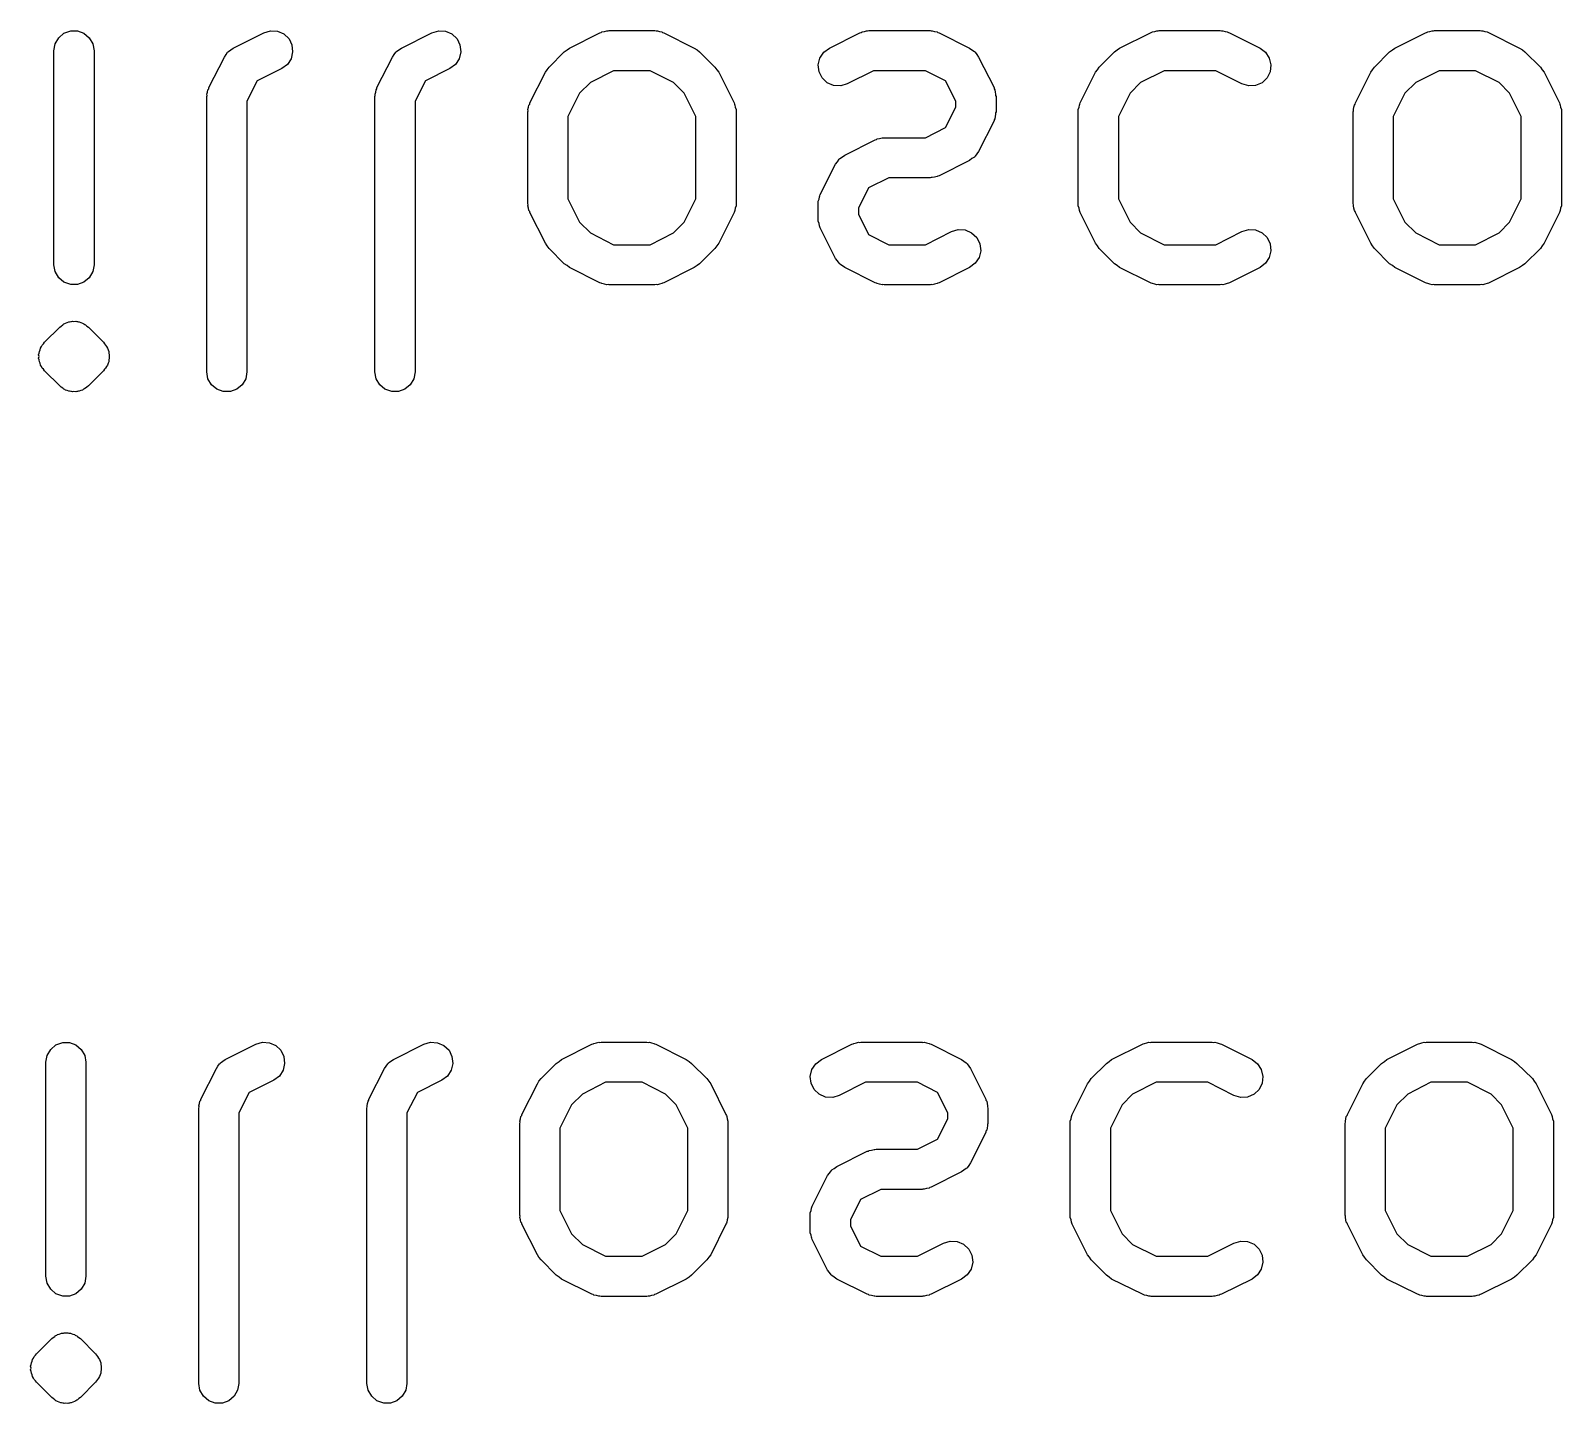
# Model space of a CAD drawing. Extents: x 91.3 to 189.8, y -113.5 to -60.4.
# Drawn here: x 161.028 to 164.843, y -91.168 to -87.748 of the extents above; entities that cross this region are included whole.
import ezdxf

# ---------------------------------------------------------------- set-up
doc = ezdxf.new("R2010")
doc.units = 0
doc.header["$MEASUREMENT"] = 0
doc.layers.add('BLACK', color=7, linetype='CONTINUOUS')

msp = doc.modelspace()

# ---------------------------------------------------------------- linework, layer by layer
at = {"layer": 'Black'}
for p, q in [((161.086, -87.7981), (161.089, -87.781)), ((161.089, -87.781), (161.098, -87.766)), ((161.098, -87.766), (161.111, -87.7548)), ((161.111, -87.7548), (161.128, -87.7489)), ((161.128, -87.7489), (161.145, -87.7489)), ((161.145, -87.7489), (161.161, -87.7548)), ((161.161, -87.7548), (161.174, -87.766)), ((161.174, -87.766), (161.183, -87.781)), ((161.183, -87.781), (161.186, -87.7981)), ((161.533, -87.7915), (161.609, -87.7534)), ((161.609, -87.7534), (161.626, -87.7484)), ((161.626, -87.7484), (161.643, -87.7495)), ((161.643, -87.7495), (161.659, -87.7564)), ((161.659, -87.7564), (161.672, -87.7683)), ((161.672, -87.7683), (161.679, -87.7838)), ((161.952, -87.7915), (162.028, -87.7534)), ((162.028, -87.7534), (162.045, -87.7484)), ((162.045, -87.7484), (162.062, -87.7495)), ((162.062, -87.7495), (162.078, -87.7564)), ((162.078, -87.7564), (162.091, -87.7683)), ((162.091, -87.7683), (162.098, -87.7838)), ((162.371, -87.7915), (162.447, -87.7534)), ((162.447, -87.7534), (162.45, -87.7526)), ((162.45, -87.7526), (162.452, -87.7511)), ((162.452, -87.7511), (162.458, -87.7501)), ((162.458, -87.7501), (162.464, -87.7484)), ((162.464, -87.7484), (162.467, -87.7486)), ((162.467, -87.7486), (162.47, -87.7481)), ((162.47, -87.7481), (162.584, -87.7481)), ((162.584, -87.7481), (162.587, -87.7486)), ((162.587, -87.7486), (162.59, -87.7484)), ((162.59, -87.7484), (162.595, -87.7501)), ((162.595, -87.7501), (162.601, -87.7511)), ((162.601, -87.7511), (162.603, -87.7526)), ((162.603, -87.7526), (162.606, -87.7534)), ((162.606, -87.7534), (162.682, -87.7915)), ((163.019, -87.7915), (163.095, -87.7534)), ((163.095, -87.7534), (163.098, -87.7526)), ((163.098, -87.7526), (163.1, -87.7511)), ((163.1, -87.7511), (163.106, -87.7501)), ((163.106, -87.7501), (163.111, -87.7484)), ((163.111, -87.7484), (163.114, -87.7486)), ((163.114, -87.7486), (163.117, -87.7481)), ((163.117, -87.7481), (163.27, -87.7481)), ((163.27, -87.7481), (163.272, -87.7486)), ((163.272, -87.7486), (163.275, -87.7484)), ((163.275, -87.7484), (163.281, -87.7501)), ((163.281, -87.7501), (163.287, -87.7511)), ((163.287, -87.7511), (163.289, -87.7526)), ((163.289, -87.7526), (163.292, -87.7534)), ((163.292, -87.7534), (163.368, -87.7915)), ((163.742, -87.7915), (163.819, -87.7534)), ((163.819, -87.7534), (163.821, -87.7526)), ((163.821, -87.7526), (163.824, -87.7511)), ((163.824, -87.7511), (163.83, -87.7501)), ((163.83, -87.7501), (163.835, -87.7484)), ((163.835, -87.7484), (163.838, -87.7486)), ((163.838, -87.7486), (163.841, -87.7481)), ((163.841, -87.7481), (163.993, -87.7481)), ((163.993, -87.7481), (163.996, -87.7486)), ((163.996, -87.7486), (163.999, -87.7484)), ((163.999, -87.7484), (164.005, -87.7501)), ((164.005, -87.7501), (164.01, -87.7511)), ((164.01, -87.7511), (164.013, -87.7526)), ((164.013, -87.7526), (164.016, -87.7534)), ((164.016, -87.7534), (164.092, -87.7915)), ((164.428, -87.7915), (164.504, -87.7534)), ((164.504, -87.7534), (164.507, -87.7526)), ((164.507, -87.7526), (164.51, -87.7511)), ((164.51, -87.7511), (164.515, -87.7501)), ((164.515, -87.7501), (164.521, -87.7484)), ((164.521, -87.7484), (164.524, -87.7486)), ((164.524, -87.7486), (164.527, -87.7481)), ((164.527, -87.7481), (164.641, -87.7481)), ((164.641, -87.7481), (164.644, -87.7486)), ((164.644, -87.7486), (164.647, -87.7484)), ((164.647, -87.7484), (164.652, -87.7501)), ((164.652, -87.7501), (164.658, -87.7511)), ((164.658, -87.7511), (164.661, -87.7526)), ((164.661, -87.7526), (164.663, -87.7534)), ((164.663, -87.7534), (164.739, -87.7915)), ((161.086, -88.3314), (161.086, -87.7981)), ((161.186, -87.7981), (161.186, -88.3314)), ((161.472, -87.89), (161.511, -87.8138)), ((161.511, -87.8138), (161.515, -87.8079)), ((161.515, -87.8079), (161.519, -87.8018)), ((161.519, -87.8018), (161.52, -87.801)), ((161.52, -87.801), (161.521, -87.7999)), ((161.521, -87.7999), (161.527, -87.7958)), ((161.527, -87.7958), (161.533, -87.7915)), ((161.677, -87.818), (161.668, -87.8325)), ((161.681, -87.8011), (161.677, -87.818)), ((161.679, -87.7838), (161.681, -87.8011)), ((161.891, -87.89), (161.93, -87.8138)), ((161.93, -87.8138), (161.934, -87.8079)), ((161.934, -87.8079), (161.938, -87.8018)), ((161.938, -87.8018), (161.939, -87.801)), ((161.939, -87.801), (161.94, -87.7999)), ((161.94, -87.7999), (161.946, -87.7958)), ((161.946, -87.7958), (161.952, -87.7915)), ((162.096, -87.818), (162.087, -87.8325)), ((162.1, -87.8011), (162.096, -87.818)), ((162.098, -87.7838), (162.1, -87.8011)), ((162.32, -87.8389), (162.358, -87.8008)), ((162.358, -87.8008), (162.365, -87.7962)), ((162.365, -87.7962), (162.371, -87.7915)), ((162.682, -87.7915), (162.689, -87.7962)), ((162.689, -87.7962), (162.695, -87.8008)), ((162.695, -87.8008), (162.733, -87.8389)), ((162.991, -87.8332), (162.995, -87.8163)), ((162.995, -87.8163), (163.005, -87.8018)), ((163.005, -87.8018), (163.019, -87.7915)), ((163.368, -87.7915), (163.374, -87.7958)), ((163.374, -87.7958), (163.38, -87.7999)), ((163.38, -87.7999), (163.381, -87.801)), ((163.381, -87.801), (163.382, -87.8018)), ((163.382, -87.8018), (163.386, -87.8079)), ((163.386, -87.8079), (163.39, -87.8138)), ((163.39, -87.8138), (163.429, -87.89)), ((163.691, -87.8389), (163.729, -87.8008)), ((163.729, -87.8008), (163.736, -87.7962)), ((163.736, -87.7962), (163.742, -87.7915)), ((164.092, -87.7915), (164.106, -87.8018)), ((164.106, -87.8018), (164.115, -87.8163)), ((164.115, -87.8163), (164.119, -87.8332)), ((164.377, -87.8389), (164.415, -87.8008)), ((164.415, -87.8008), (164.422, -87.7962)), ((164.422, -87.7962), (164.428, -87.7915)), ((164.739, -87.7915), (164.746, -87.7962)), ((164.746, -87.7962), (164.752, -87.8008)), ((164.752, -87.8008), (164.791, -87.8389)), ((161.654, -87.8428), (161.593, -87.8735)), ((161.668, -87.8325), (161.654, -87.8428)), ((162.073, -87.8428), (162.012, -87.8735)), ((162.087, -87.8325), (162.073, -87.8428)), ((162.272, -87.9281), (162.311, -87.8519)), ((162.311, -87.8519), (162.315, -87.8455)), ((162.315, -87.8455), (162.32, -87.8389)), ((162.481, -87.8481), (162.423, -87.8773)), ((162.572, -87.8481), (162.481, -87.8481)), ((162.63, -87.8773), (162.572, -87.8481)), ((162.733, -87.8389), (162.738, -87.8455)), ((162.738, -87.8455), (162.743, -87.8519)), ((162.743, -87.8519), (162.781, -87.9281)), ((162.993, -87.8504), (162.991, -87.8332)), ((163.001, -87.866), (162.993, -87.8504)), ((163.129, -87.8481), (163.063, -87.8809)), ((163.258, -87.8481), (163.129, -87.8481)), ((163.308, -87.8735), (163.258, -87.8481)), ((163.644, -87.9281), (163.682, -87.8519)), ((163.682, -87.8519), (163.687, -87.8455)), ((163.687, -87.8455), (163.691, -87.8389)), ((163.853, -87.8481), (163.794, -87.8773)), ((163.982, -87.8481), (163.853, -87.8481)), ((164.047, -87.8809), (163.982, -87.8481)), ((164.117, -87.8504), (164.11, -87.866)), ((164.119, -87.8332), (164.117, -87.8504)), ((164.33, -87.9281), (164.368, -87.8519)), ((164.368, -87.8519), (164.372, -87.8455)), ((164.372, -87.8455), (164.377, -87.8389)), ((164.538, -87.8481), (164.48, -87.8773)), ((164.629, -87.8481), (164.538, -87.8481)), ((164.688, -87.8773), (164.629, -87.8481)), ((164.791, -87.8389), (164.795, -87.8455)), ((164.795, -87.8455), (164.8, -87.8519)), ((164.8, -87.8519), (164.838, -87.9281)), ((161.469, -87.9011), (161.47, -87.8953)), ((161.47, -87.8953), (161.472, -87.8928)), ((161.472, -87.8928), (161.472, -87.89)), ((161.593, -87.8735), (161.567, -87.9242)), ((161.888, -87.9011), (161.889, -87.8953)), ((161.889, -87.8953), (161.891, -87.8928)), ((161.891, -87.8928), (161.891, -87.89)), ((162.012, -87.8735), (161.986, -87.9242)), ((162.423, -87.8773), (162.396, -87.9039)), ((162.657, -87.9039), (162.63, -87.8773)), ((163.013, -87.8779), (163.001, -87.866)), ((163.029, -87.8848), (163.013, -87.8779)), ((163.047, -87.8859), (163.029, -87.8848)), ((163.063, -87.8809), (163.047, -87.8859)), ((163.334, -87.9242), (163.308, -87.8735)), ((163.429, -87.89), (163.429, -87.8928)), ((163.429, -87.8928), (163.431, -87.8953)), ((163.431, -87.8953), (163.432, -87.901)), ((163.794, -87.8773), (163.768, -87.9039)), ((164.064, -87.8859), (164.047, -87.8809)), ((164.081, -87.8848), (164.064, -87.8859)), ((164.097, -87.8779), (164.081, -87.8848)), ((164.11, -87.866), (164.097, -87.8779)), ((164.48, -87.8773), (164.453, -87.9039)), ((164.714, -87.9039), (164.688, -87.8773)), ((161.467, -87.9067), (161.469, -87.9011)), ((161.468, -87.9095), (161.467, -87.9067)), ((161.467, -87.9124), (161.468, -87.9095)), ((161.467, -88.5981), (161.467, -87.9124)), ((161.567, -87.9242), (161.567, -88.5981)), ((161.886, -87.9124), (161.887, -87.9095)), ((161.886, -88.5981), (161.886, -87.9124)), ((161.887, -87.9067), (161.888, -87.9011)), ((161.887, -87.9095), (161.887, -87.9067)), ((161.986, -87.9242), (161.986, -88.5981)), ((162.269, -87.9391), (162.27, -87.9334)), ((162.27, -87.9334), (162.272, -87.9309)), ((162.272, -87.9309), (162.272, -87.9281)), ((162.396, -87.9039), (162.367, -87.9623)), ((162.686, -87.9623), (162.657, -87.9039)), ((162.781, -87.9281), (162.782, -87.9309)), ((162.782, -87.9309), (162.783, -87.9334)), ((162.783, -87.9334), (162.784, -87.9391)), ((163.334, -87.9387), (163.334, -87.9242)), ((163.432, -87.901), (163.433, -87.9067)), ((163.433, -87.9067), (163.433, -87.9095)), ((163.433, -87.9095), (163.434, -87.9124)), ((163.434, -87.9124), (163.434, -87.9505)), ((163.641, -87.9391), (163.642, -87.9334)), ((163.642, -87.9334), (163.643, -87.9309)), ((163.643, -87.9309), (163.644, -87.9281)), ((163.768, -87.9039), (163.739, -87.9623)), ((164.326, -87.9391), (164.327, -87.9334)), ((164.327, -87.9334), (164.329, -87.9309)), ((164.329, -87.9309), (164.33, -87.9281)), ((164.453, -87.9039), (164.424, -87.9623)), ((164.743, -87.9623), (164.714, -87.9039)), ((164.838, -87.9281), (164.839, -87.9309)), ((164.839, -87.9309), (164.84, -87.9334)), ((164.84, -87.9334), (164.841, -87.9391)), ((162.267, -87.9448), (162.269, -87.9391)), ((162.268, -87.9476), (162.267, -87.9448)), ((162.267, -87.9505), (162.268, -87.9476)), ((162.267, -88.179), (162.267, -87.9505)), ((162.367, -87.9623), (162.367, -88.1672)), ((162.686, -88.1672), (162.686, -87.9623)), ((162.784, -87.9391), (162.786, -87.9448)), ((162.786, -87.9448), (162.786, -87.9476)), ((162.786, -87.9476), (162.786, -87.9505)), ((162.786, -87.9505), (162.786, -88.179)), ((163.308, -87.9894), (163.334, -87.9387)), ((163.429, -87.9728), (163.39, -88.049)), ((163.431, -87.9676), (163.429, -87.9701)), ((163.429, -87.9701), (163.429, -87.9728)), ((163.432, -87.9618), (163.431, -87.9676)), ((163.433, -87.9562), (163.432, -87.9618)), ((163.434, -87.9505), (163.433, -87.9533)), ((163.433, -87.9533), (163.433, -87.9562)), ((163.639, -87.9448), (163.641, -87.9391)), ((163.639, -87.9476), (163.639, -87.9448)), ((163.639, -87.9505), (163.639, -87.9476)), ((163.639, -88.179), (163.639, -87.9505)), ((163.739, -87.9623), (163.739, -88.1672)), ((164.324, -87.9505), (164.325, -87.9476)), ((164.324, -88.179), (164.324, -87.9505)), ((164.325, -87.9448), (164.326, -87.9391)), ((164.325, -87.9476), (164.325, -87.9448)), ((164.424, -87.9623), (164.424, -88.1672)), ((164.743, -88.1672), (164.743, -87.9623)), ((164.841, -87.9391), (164.843, -87.9448)), ((164.843, -87.9448), (164.843, -87.9476)), ((164.843, -87.9476), (164.843, -87.9505)), ((164.843, -87.9505), (164.843, -88.179)), ((163.258, -88.0148), (163.308, -87.9894)), ((163.057, -88.0581), (163.133, -88.02)), ((163.133, -88.02), (163.136, -88.0192)), ((163.136, -88.0192), (163.138, -88.0178)), ((163.138, -88.0178), (163.144, -88.0168)), ((163.144, -88.0168), (163.15, -88.0151)), ((163.15, -88.0151), (163.152, -88.0153)), ((163.152, -88.0153), (163.155, -88.0148)), ((163.155, -88.0148), (163.258, -88.0148)), ((163.39, -88.049), (163.386, -88.0549)), ((162.996, -88.1567), (163.034, -88.0805)), ((163.034, -88.0805), (163.039, -88.0746)), ((163.039, -88.0746), (163.043, -88.0685)), ((163.043, -88.0685), (163.044, -88.0677)), ((163.044, -88.0677), (163.045, -88.0665)), ((163.045, -88.0665), (163.051, -88.0625)), ((163.051, -88.0625), (163.057, -88.0581)), ((163.368, -88.0714), (163.292, -88.1095)), ((163.374, -88.067), (163.368, -88.0714)), ((163.38, -88.063), (163.374, -88.067)), ((163.381, -88.0619), (163.38, -88.063)), ((163.382, -88.061), (163.381, -88.0619)), ((163.386, -88.0549), (163.382, -88.061)), ((163.167, -88.1148), (163.116, -88.1401)), ((163.27, -88.1148), (163.167, -88.1148)), ((163.272, -88.1143), (163.27, -88.1148)), ((163.275, -88.1144), (163.272, -88.1143)), ((163.281, -88.1128), (163.275, -88.1144)), ((163.287, -88.1117), (163.281, -88.1128)), ((163.289, -88.1103), (163.287, -88.1117)), ((163.292, -88.1095), (163.289, -88.1103)), ((162.993, -88.1677), (162.994, -88.1619)), ((162.994, -88.1619), (162.995, -88.1594)), ((162.995, -88.1594), (162.996, -88.1567)), ((163.116, -88.1401), (163.091, -88.1908)), ((162.268, -88.1819), (162.267, -88.179)), ((162.267, -88.1848), (162.268, -88.1819)), ((162.269, -88.1904), (162.267, -88.1848)), ((162.27, -88.1961), (162.269, -88.1904)), ((162.272, -88.1986), (162.27, -88.1961)), ((162.272, -88.2014), (162.272, -88.1986)), ((162.311, -88.2776), (162.272, -88.2014)), ((162.367, -88.1672), (162.396, -88.2256)), ((162.657, -88.2256), (162.686, -88.1672)), ((162.781, -88.2014), (162.743, -88.2776)), ((162.782, -88.1986), (162.781, -88.2014)), ((162.783, -88.1961), (162.782, -88.1986)), ((162.784, -88.1904), (162.783, -88.1961)), ((162.786, -88.1848), (162.784, -88.1904)), ((162.786, -88.179), (162.786, -88.1819)), ((162.786, -88.1819), (162.786, -88.1848)), ((162.991, -88.1733), (162.993, -88.1677)), ((162.991, -88.1762), (162.991, -88.1733)), ((162.991, -88.179), (162.991, -88.1762)), ((162.991, -88.2171), (162.991, -88.179)), ((163.091, -88.1908), (163.091, -88.2053)), ((163.639, -88.1819), (163.639, -88.179)), ((163.639, -88.1848), (163.639, -88.1819)), ((163.641, -88.1904), (163.639, -88.1848)), ((163.642, -88.1961), (163.641, -88.1904)), ((163.643, -88.1986), (163.642, -88.1961)), ((163.644, -88.2014), (163.643, -88.1986)), ((163.682, -88.2776), (163.644, -88.2014)), ((163.739, -88.1672), (163.768, -88.2256)), ((164.325, -88.1819), (164.324, -88.179)), ((164.325, -88.1848), (164.325, -88.1819)), ((164.326, -88.1904), (164.325, -88.1848)), ((164.327, -88.1961), (164.326, -88.1904)), ((164.329, -88.1986), (164.327, -88.1961)), ((164.33, -88.2014), (164.329, -88.1986)), ((164.368, -88.2776), (164.33, -88.2014)), ((164.424, -88.1672), (164.453, -88.2256)), ((164.714, -88.2256), (164.743, -88.1672)), ((164.838, -88.2014), (164.8, -88.2776)), ((164.839, -88.1986), (164.838, -88.2014)), ((164.84, -88.1961), (164.839, -88.1986)), ((164.841, -88.1904), (164.84, -88.1961)), ((164.843, -88.1848), (164.841, -88.1904)), ((164.843, -88.179), (164.843, -88.1819)), ((164.843, -88.1819), (164.843, -88.1848)), ((162.396, -88.2256), (162.423, -88.2522)), ((162.63, -88.2522), (162.657, -88.2256)), ((162.991, -88.22), (162.991, -88.2171)), ((162.991, -88.2229), (162.991, -88.22)), ((162.993, -88.2285), (162.991, -88.2229)), ((162.994, -88.2342), (162.993, -88.2285)), ((162.995, -88.2367), (162.994, -88.2342)), ((162.996, -88.2395), (162.995, -88.2367)), ((163.034, -88.3157), (162.996, -88.2395)), ((163.091, -88.2053), (163.116, -88.2561)), ((163.768, -88.2256), (163.794, -88.2522)), ((164.453, -88.2256), (164.48, -88.2522)), ((164.688, -88.2522), (164.714, -88.2256)), ((162.315, -88.284), (162.311, -88.2776)), ((162.423, -88.2522), (162.481, -88.2814)), ((162.572, -88.2814), (162.63, -88.2522)), ((162.743, -88.2776), (162.738, -88.284)), ((163.116, -88.2561), (163.167, -88.2814)), ((163.258, -88.2814), (163.323, -88.2486)), ((163.323, -88.2486), (163.34, -88.2437)), ((163.34, -88.2437), (163.357, -88.2447)), ((163.357, -88.2447), (163.373, -88.2516)), ((163.373, -88.2516), (163.386, -88.2635)), ((163.386, -88.2635), (163.394, -88.2791)), ((163.687, -88.284), (163.682, -88.2776)), ((163.794, -88.2522), (163.853, -88.2814)), ((163.982, -88.2814), (164.047, -88.2486)), ((164.047, -88.2486), (164.064, -88.2437)), ((164.064, -88.2437), (164.081, -88.2447)), ((164.081, -88.2447), (164.097, -88.2516)), ((164.097, -88.2516), (164.11, -88.2635)), ((164.11, -88.2635), (164.117, -88.2791)), ((164.372, -88.284), (164.368, -88.2776)), ((164.48, -88.2522), (164.538, -88.2814)), ((164.629, -88.2814), (164.688, -88.2522)), ((164.8, -88.2776), (164.795, -88.284)), ((162.32, -88.2906), (162.315, -88.284)), ((162.358, -88.3287), (162.32, -88.2906)), ((162.481, -88.2814), (162.572, -88.2814)), ((162.733, -88.2906), (162.695, -88.3287)), ((162.738, -88.284), (162.733, -88.2906)), ((163.039, -88.3216), (163.034, -88.3157)), ((163.167, -88.2814), (163.258, -88.2814)), ((163.392, -88.3132), (163.382, -88.3277)), ((163.396, -88.2963), (163.392, -88.3132)), ((163.394, -88.2791), (163.396, -88.2963)), ((163.691, -88.2906), (163.687, -88.284)), ((163.729, -88.3287), (163.691, -88.2906)), ((163.853, -88.2814), (163.982, -88.2814)), ((164.115, -88.3132), (164.106, -88.3277)), ((164.119, -88.2963), (164.115, -88.3132)), ((164.117, -88.2791), (164.119, -88.2963)), ((164.377, -88.2906), (164.372, -88.284)), ((164.415, -88.3287), (164.377, -88.2906)), ((164.538, -88.2814), (164.629, -88.2814)), ((164.791, -88.2906), (164.752, -88.3287)), ((164.795, -88.284), (164.791, -88.2906)), ((161.089, -88.3485), (161.086, -88.3314)), ((161.098, -88.3636), (161.089, -88.3485)), ((161.183, -88.3485), (161.174, -88.3636)), ((161.186, -88.3314), (161.183, -88.3485)), ((162.365, -88.3333), (162.358, -88.3287)), ((162.371, -88.3381), (162.365, -88.3333)), ((162.447, -88.3761), (162.371, -88.3381)), ((162.682, -88.3381), (162.606, -88.3761)), ((162.689, -88.3333), (162.682, -88.3381)), ((162.695, -88.3287), (162.689, -88.3333)), ((163.043, -88.3277), (163.039, -88.3216)), ((163.044, -88.3285), (163.043, -88.3277)), ((163.045, -88.3296), (163.044, -88.3285)), ((163.051, -88.3337), (163.045, -88.3296)), ((163.057, -88.3381), (163.051, -88.3337)), ((163.133, -88.3761), (163.057, -88.3381)), ((163.368, -88.3381), (163.292, -88.3761)), ((163.382, -88.3277), (163.368, -88.3381)), ((163.736, -88.3333), (163.729, -88.3287)), ((163.742, -88.3381), (163.736, -88.3333)), ((163.819, -88.3761), (163.742, -88.3381)), ((164.092, -88.3381), (164.016, -88.3761)), ((164.106, -88.3277), (164.092, -88.3381)), ((164.422, -88.3333), (164.415, -88.3287)), ((164.428, -88.3381), (164.422, -88.3333)), ((164.504, -88.3761), (164.428, -88.3381)), ((164.739, -88.3381), (164.663, -88.3761)), ((164.746, -88.3333), (164.739, -88.3381)), ((164.752, -88.3287), (164.746, -88.3333)), ((161.111, -88.3747), (161.098, -88.3636)), ((161.128, -88.3807), (161.111, -88.3747)), ((161.145, -88.3807), (161.128, -88.3807)), ((161.161, -88.3747), (161.145, -88.3807)), ((161.174, -88.3636), (161.161, -88.3747)), ((162.45, -88.377), (162.447, -88.3761)), ((162.452, -88.3784), (162.45, -88.377)), ((162.458, -88.3794), (162.452, -88.3784)), ((162.464, -88.3811), (162.458, -88.3794)), ((162.467, -88.3809), (162.464, -88.3811)), ((162.47, -88.3814), (162.467, -88.3809)), ((162.584, -88.3814), (162.47, -88.3814)), ((162.587, -88.3809), (162.584, -88.3814)), ((162.59, -88.3811), (162.587, -88.3809)), ((162.595, -88.3794), (162.59, -88.3811)), ((162.601, -88.3784), (162.595, -88.3794)), ((162.603, -88.377), (162.601, -88.3784)), ((162.606, -88.3761), (162.603, -88.377)), ((163.136, -88.377), (163.133, -88.3761)), ((163.138, -88.3784), (163.136, -88.377)), ((163.144, -88.3794), (163.138, -88.3784)), ((163.15, -88.3811), (163.144, -88.3794)), ((163.152, -88.3809), (163.15, -88.3811)), ((163.155, -88.3814), (163.152, -88.3809)), ((163.27, -88.3814), (163.155, -88.3814)), ((163.272, -88.3809), (163.27, -88.3814)), ((163.275, -88.3811), (163.272, -88.3809)), ((163.281, -88.3794), (163.275, -88.3811)), ((163.287, -88.3784), (163.281, -88.3794)), ((163.289, -88.377), (163.287, -88.3784)), ((163.292, -88.3761), (163.289, -88.377)), ((163.821, -88.377), (163.819, -88.3761)), ((163.824, -88.3784), (163.821, -88.377)), ((163.83, -88.3794), (163.824, -88.3784)), ((163.835, -88.3811), (163.83, -88.3794)), ((163.838, -88.3809), (163.835, -88.3811)), ((163.841, -88.3814), (163.838, -88.3809)), ((163.993, -88.3814), (163.841, -88.3814)), ((163.996, -88.3809), (163.993, -88.3814)), ((163.999, -88.3811), (163.996, -88.3809)), ((164.005, -88.3794), (163.999, -88.3811)), ((164.01, -88.3784), (164.005, -88.3794)), ((164.013, -88.377), (164.01, -88.3784)), ((164.016, -88.3761), (164.013, -88.377)), ((164.507, -88.377), (164.504, -88.3761)), ((164.51, -88.3784), (164.507, -88.377)), ((164.515, -88.3794), (164.51, -88.3784)), ((164.521, -88.3811), (164.515, -88.3794)), ((164.524, -88.3809), (164.521, -88.3811)), ((164.527, -88.3814), (164.524, -88.3809)), ((164.641, -88.3814), (164.527, -88.3814)), ((164.644, -88.3809), (164.641, -88.3814)), ((164.647, -88.3811), (164.644, -88.3809)), ((164.652, -88.3794), (164.647, -88.3811)), ((164.658, -88.3784), (164.652, -88.3794)), ((164.661, -88.377), (164.658, -88.3784)), ((164.663, -88.3761), (164.661, -88.377)), ((161.063, -88.5246), (161.101, -88.4865)), ((161.101, -88.4865), (161.104, -88.484)), ((161.104, -88.484), (161.108, -88.4809)), ((161.108, -88.4809), (161.109, -88.48)), ((161.109, -88.48), (161.111, -88.4786)), ((161.111, -88.4786), (161.113, -88.4779)), ((161.113, -88.4779), (161.115, -88.4766)), ((161.115, -88.4766), (161.119, -88.4755)), ((161.119, -88.4755), (161.123, -88.4736)), ((161.123, -88.4736), (161.125, -88.4734)), ((161.125, -88.4734), (161.128, -88.4727)), ((161.128, -88.4727), (161.13, -88.4727)), ((161.13, -88.4727), (161.132, -88.4721)), ((161.132, -88.4721), (161.136, -88.4725)), ((161.136, -88.4725), (161.141, -88.4721)), ((161.141, -88.4721), (161.143, -88.4727)), ((161.143, -88.4727), (161.145, -88.4727)), ((161.145, -88.4727), (161.147, -88.4734)), ((161.147, -88.4734), (161.149, -88.4736)), ((161.149, -88.4736), (161.153, -88.4755)), ((161.153, -88.4755), (161.157, -88.4766)), ((161.157, -88.4766), (161.159, -88.4779)), ((161.159, -88.4779), (161.161, -88.4786)), ((161.161, -88.4786), (161.163, -88.48)), ((161.163, -88.48), (161.165, -88.4809)), ((161.165, -88.4809), (161.168, -88.484)), ((161.168, -88.484), (161.172, -88.4865)), ((161.172, -88.4865), (161.21, -88.5246)), ((161.05, -88.5471), (161.052, -88.5431)), ((161.052, -88.5431), (161.053, -88.5389)), ((161.053, -88.5389), (161.055, -88.5353)), ((161.055, -88.5353), (161.057, -88.5313)), ((161.057, -88.5313), (161.06, -88.5282)), ((161.06, -88.5282), (161.063, -88.5246)), ((161.21, -88.5246), (161.212, -88.5282)), ((161.212, -88.5282), (161.215, -88.5313)), ((161.215, -88.5313), (161.217, -88.5353)), ((161.217, -88.5353), (161.22, -88.5389)), ((161.22, -88.5389), (161.221, -88.5431)), ((161.221, -88.5431), (161.223, -88.5471)), ((161.048, -88.5556), (161.049, -88.5514)), ((161.049, -88.56), (161.048, -88.5556)), ((161.048, -88.5644), (161.049, -88.56)), ((161.049, -88.5686), (161.048, -88.5644)), ((161.049, -88.5514), (161.05, -88.5471)), ((161.05, -88.5729), (161.049, -88.5686)), ((161.052, -88.5769), (161.05, -88.5729)), ((161.053, -88.5811), (161.052, -88.5769)), ((161.055, -88.5847), (161.053, -88.5811)), ((161.22, -88.5811), (161.217, -88.5847)), ((161.221, -88.5769), (161.22, -88.5811)), ((161.223, -88.5729), (161.221, -88.5769)), ((161.223, -88.5471), (161.223, -88.5514)), ((161.223, -88.5514), (161.224, -88.5556)), ((161.224, -88.5644), (161.223, -88.5686)), ((161.223, -88.5686), (161.223, -88.5729)), ((161.224, -88.5556), (161.224, -88.56)), ((161.224, -88.56), (161.224, -88.5644)), ((161.057, -88.5887), (161.055, -88.5847)), ((161.06, -88.5918), (161.057, -88.5887)), ((161.063, -88.5954), (161.06, -88.5918)), ((161.101, -88.6334), (161.063, -88.5954)), ((161.21, -88.5954), (161.172, -88.6334)), ((161.212, -88.5918), (161.21, -88.5954)), ((161.215, -88.5887), (161.212, -88.5918)), ((161.217, -88.5847), (161.215, -88.5887)), ((161.47, -88.6152), (161.467, -88.5981)), ((161.479, -88.6302), (161.47, -88.6152)), ((161.564, -88.6152), (161.555, -88.6302)), ((161.567, -88.5981), (161.564, -88.6152)), ((161.889, -88.6152), (161.886, -88.5981)), ((161.898, -88.6302), (161.889, -88.6152)), ((161.983, -88.6152), (161.974, -88.6302)), ((161.986, -88.5981), (161.983, -88.6152)), ((161.104, -88.636), (161.101, -88.6334)), ((161.108, -88.6391), (161.104, -88.636)), ((161.109, -88.64), (161.108, -88.6391)), ((161.111, -88.6414), (161.109, -88.64)), ((161.113, -88.6421), (161.111, -88.6414)), ((161.115, -88.6434), (161.113, -88.6421)), ((161.119, -88.6445), (161.115, -88.6434)), ((161.123, -88.6464), (161.119, -88.6445)), ((161.125, -88.6466), (161.123, -88.6464)), ((161.128, -88.6473), (161.125, -88.6466)), ((161.13, -88.6473), (161.128, -88.6473)), ((161.132, -88.6479), (161.13, -88.6473)), ((161.136, -88.6475), (161.132, -88.6479)), ((161.141, -88.6479), (161.136, -88.6475)), ((161.143, -88.6473), (161.141, -88.6479)), ((161.145, -88.6473), (161.143, -88.6473)), ((161.147, -88.6466), (161.145, -88.6473)), ((161.149, -88.6464), (161.147, -88.6466)), ((161.153, -88.6445), (161.149, -88.6464)), ((161.157, -88.6434), (161.153, -88.6445)), ((161.159, -88.6421), (161.157, -88.6434)), ((161.161, -88.6414), (161.159, -88.6421)), ((161.163, -88.64), (161.161, -88.6414)), ((161.165, -88.6391), (161.163, -88.64)), ((161.168, -88.636), (161.165, -88.6391)), ((161.172, -88.6334), (161.168, -88.636)), ((161.492, -88.6414), (161.479, -88.6302)), ((161.508, -88.6473), (161.492, -88.6414)), ((161.526, -88.6473), (161.508, -88.6473)), ((161.542, -88.6414), (161.526, -88.6473)), ((161.555, -88.6302), (161.542, -88.6414)), ((161.911, -88.6414), (161.898, -88.6302)), ((161.928, -88.6473), (161.911, -88.6414)), ((161.945, -88.6473), (161.928, -88.6473)), ((161.961, -88.6414), (161.945, -88.6473)), ((161.974, -88.6302), (161.961, -88.6414)), ((161.066, -90.3181), (161.069, -90.301)), ((161.069, -90.301), (161.078, -90.286)), ((161.078, -90.286), (161.091, -90.2748)), ((161.091, -90.2748), (161.108, -90.2689)), ((161.108, -90.2689), (161.125, -90.2689)), ((161.125, -90.2689), (161.141, -90.2748)), ((161.141, -90.2748), (161.154, -90.286)), ((161.154, -90.286), (161.163, -90.301)), ((161.163, -90.301), (161.166, -90.3181)), ((161.513, -90.3115), (161.589, -90.2734)), ((161.589, -90.2734), (161.606, -90.2684)), ((161.606, -90.2684), (161.623, -90.2695)), ((161.623, -90.2695), (161.639, -90.2764)), ((161.639, -90.2764), (161.652, -90.2883)), ((161.652, -90.2883), (161.659, -90.3038)), ((161.932, -90.3115), (162.008, -90.2734)), ((162.008, -90.2734), (162.025, -90.2684)), ((162.025, -90.2684), (162.042, -90.2695)), ((162.042, -90.2695), (162.058, -90.2764)), ((162.058, -90.2764), (162.071, -90.2883)), ((162.071, -90.2883), (162.078, -90.3038)), ((162.351, -90.3115), (162.427, -90.2734)), ((162.427, -90.2734), (162.43, -90.2726)), ((162.43, -90.2726), (162.432, -90.2711)), ((162.432, -90.2711), (162.438, -90.2701)), ((162.438, -90.2701), (162.444, -90.2684)), ((162.444, -90.2684), (162.447, -90.2686)), ((162.447, -90.2686), (162.45, -90.2681)), ((162.45, -90.2681), (162.564, -90.2681)), ((162.564, -90.2681), (162.567, -90.2686)), ((162.567, -90.2686), (162.57, -90.2684)), ((162.57, -90.2684), (162.575, -90.2701)), ((162.575, -90.2701), (162.581, -90.2711)), ((162.581, -90.2711), (162.583, -90.2726)), ((162.583, -90.2726), (162.586, -90.2734)), ((162.586, -90.2734), (162.662, -90.3115)), ((162.999, -90.3115), (163.075, -90.2734)), ((163.075, -90.2734), (163.078, -90.2726)), ((163.078, -90.2726), (163.08, -90.2711)), ((163.08, -90.2711), (163.086, -90.2701)), ((163.086, -90.2701), (163.091, -90.2684)), ((163.091, -90.2684), (163.094, -90.2686)), ((163.094, -90.2686), (163.097, -90.2681)), ((163.097, -90.2681), (163.25, -90.2681)), ((163.25, -90.2681), (163.252, -90.2686)), ((163.252, -90.2686), (163.255, -90.2684)), ((163.255, -90.2684), (163.261, -90.2701)), ((163.261, -90.2701), (163.267, -90.2711)), ((163.267, -90.2711), (163.269, -90.2726)), ((163.269, -90.2726), (163.272, -90.2734)), ((163.272, -90.2734), (163.348, -90.3115)), ((163.722, -90.3115), (163.799, -90.2734)), ((163.799, -90.2734), (163.801, -90.2726)), ((163.801, -90.2726), (163.804, -90.2711)), ((163.804, -90.2711), (163.81, -90.2701)), ((163.81, -90.2701), (163.815, -90.2684)), ((163.815, -90.2684), (163.818, -90.2686)), ((163.818, -90.2686), (163.821, -90.2681)), ((163.821, -90.2681), (163.973, -90.2681)), ((163.973, -90.2681), (163.976, -90.2686)), ((163.976, -90.2686), (163.979, -90.2684)), ((163.979, -90.2684), (163.985, -90.2701)), ((163.985, -90.2701), (163.99, -90.2711)), ((163.99, -90.2711), (163.993, -90.2726)), ((163.993, -90.2726), (163.996, -90.2734)), ((163.996, -90.2734), (164.072, -90.3115)), ((164.408, -90.3115), (164.484, -90.2734)), ((164.484, -90.2734), (164.487, -90.2726)), ((164.487, -90.2726), (164.49, -90.2711)), ((164.49, -90.2711), (164.495, -90.2701)), ((164.495, -90.2701), (164.501, -90.2684)), ((164.501, -90.2684), (164.504, -90.2686)), ((164.504, -90.2686), (164.507, -90.2681)), ((164.507, -90.2681), (164.621, -90.2681)), ((164.621, -90.2681), (164.624, -90.2686)), ((164.624, -90.2686), (164.627, -90.2684)), ((164.627, -90.2684), (164.632, -90.2701)), ((164.632, -90.2701), (164.638, -90.2711)), ((164.638, -90.2711), (164.641, -90.2726)), ((164.641, -90.2726), (164.643, -90.2734)), ((164.643, -90.2734), (164.719, -90.3115)), ((161.066, -90.8514), (161.066, -90.3181)), ((161.166, -90.3181), (161.166, -90.8514)), ((161.452, -90.41), (161.491, -90.3338)), ((161.491, -90.3338), (161.495, -90.3279)), ((161.495, -90.3279), (161.499, -90.3218)), ((161.499, -90.3218), (161.5, -90.321)), ((161.5, -90.321), (161.501, -90.3199)), ((161.501, -90.3199), (161.507, -90.3158)), ((161.507, -90.3158), (161.513, -90.3115)), ((161.657, -90.338), (161.648, -90.3525)), ((161.661, -90.3211), (161.657, -90.338)), ((161.659, -90.3038), (161.661, -90.3211)), ((161.871, -90.41), (161.91, -90.3338)), ((161.91, -90.3338), (161.914, -90.3279)), ((161.914, -90.3279), (161.918, -90.3218)), ((161.918, -90.3218), (161.919, -90.321)), ((161.919, -90.321), (161.92, -90.3199)), ((161.92, -90.3199), (161.926, -90.3158)), ((161.926, -90.3158), (161.932, -90.3115)), ((162.076, -90.338), (162.067, -90.3525)), ((162.08, -90.3211), (162.076, -90.338)), ((162.078, -90.3038), (162.08, -90.3211)), ((162.3, -90.3589), (162.338, -90.3208)), ((162.338, -90.3208), (162.345, -90.3162)), ((162.345, -90.3162), (162.351, -90.3115)), ((162.662, -90.3115), (162.669, -90.3162)), ((162.669, -90.3162), (162.675, -90.3208)), ((162.675, -90.3208), (162.713, -90.3589)), ((162.971, -90.3532), (162.975, -90.3363)), ((162.975, -90.3363), (162.985, -90.3218)), ((162.985, -90.3218), (162.999, -90.3115)), ((163.348, -90.3115), (163.354, -90.3158)), ((163.354, -90.3158), (163.36, -90.3199)), ((163.36, -90.3199), (163.361, -90.321)), ((163.361, -90.321), (163.362, -90.3218)), ((163.362, -90.3218), (163.366, -90.3279)), ((163.366, -90.3279), (163.37, -90.3338)), ((163.37, -90.3338), (163.409, -90.41)), ((163.671, -90.3589), (163.709, -90.3208)), ((163.709, -90.3208), (163.716, -90.3162)), ((163.716, -90.3162), (163.722, -90.3115)), ((164.072, -90.3115), (164.086, -90.3218)), ((164.086, -90.3218), (164.095, -90.3363)), ((164.095, -90.3363), (164.099, -90.3532)), ((164.357, -90.3589), (164.395, -90.3208)), ((164.395, -90.3208), (164.402, -90.3162)), ((164.402, -90.3162), (164.408, -90.3115)), ((164.719, -90.3115), (164.726, -90.3162)), ((164.726, -90.3162), (164.732, -90.3208)), ((164.732, -90.3208), (164.771, -90.3589)), ((161.634, -90.3628), (161.573, -90.3935)), ((161.648, -90.3525), (161.634, -90.3628)), ((162.053, -90.3628), (161.992, -90.3935)), ((162.067, -90.3525), (162.053, -90.3628)), ((162.252, -90.4481), (162.291, -90.3719)), ((162.291, -90.3719), (162.295, -90.3655)), ((162.295, -90.3655), (162.3, -90.3589)), ((162.461, -90.3681), (162.403, -90.3973)), ((162.552, -90.3681), (162.461, -90.3681)), ((162.61, -90.3973), (162.552, -90.3681)), ((162.713, -90.3589), (162.718, -90.3655)), ((162.718, -90.3655), (162.723, -90.3719)), ((162.723, -90.3719), (162.761, -90.4481)), ((162.973, -90.3704), (162.971, -90.3532)), ((162.981, -90.386), (162.973, -90.3704)), ((163.109, -90.3681), (163.043, -90.4009)), ((163.238, -90.3681), (163.109, -90.3681)), ((163.288, -90.3935), (163.238, -90.3681)), ((163.624, -90.4481), (163.662, -90.3719)), ((163.662, -90.3719), (163.667, -90.3655)), ((163.667, -90.3655), (163.671, -90.3589)), ((163.833, -90.3681), (163.774, -90.3973)), ((163.962, -90.3681), (163.833, -90.3681)), ((164.027, -90.4009), (163.962, -90.3681)), ((164.097, -90.3704), (164.09, -90.386)), ((164.099, -90.3532), (164.097, -90.3704)), ((164.31, -90.4481), (164.348, -90.3719)), ((164.348, -90.3719), (164.352, -90.3655)), ((164.352, -90.3655), (164.357, -90.3589)), ((164.518, -90.3681), (164.46, -90.3973)), ((164.609, -90.3681), (164.518, -90.3681)), ((164.668, -90.3973), (164.609, -90.3681)), ((164.771, -90.3589), (164.775, -90.3655)), ((164.775, -90.3655), (164.78, -90.3719)), ((164.78, -90.3719), (164.818, -90.4481)), ((161.449, -90.4211), (161.45, -90.4153)), ((161.45, -90.4153), (161.452, -90.4128)), ((161.452, -90.4128), (161.452, -90.41)), ((161.573, -90.3935), (161.547, -90.4442)), ((161.868, -90.4211), (161.869, -90.4153)), ((161.869, -90.4153), (161.871, -90.4128)), ((161.871, -90.4128), (161.871, -90.41)), ((161.992, -90.3935), (161.966, -90.4442)), ((162.403, -90.3973), (162.376, -90.4239)), ((162.637, -90.4239), (162.61, -90.3973)), ((162.993, -90.3979), (162.981, -90.386)), ((163.009, -90.4048), (162.993, -90.3979)), ((163.027, -90.4059), (163.009, -90.4048)), ((163.043, -90.4009), (163.027, -90.4059)), ((163.314, -90.4442), (163.288, -90.3935)), ((163.409, -90.41), (163.409, -90.4128)), ((163.409, -90.4128), (163.411, -90.4153)), ((163.411, -90.4153), (163.412, -90.421)), ((163.774, -90.3973), (163.748, -90.4239)), ((164.044, -90.4059), (164.027, -90.4009)), ((164.061, -90.4048), (164.044, -90.4059)), ((164.077, -90.3979), (164.061, -90.4048)), ((164.09, -90.386), (164.077, -90.3979)), ((164.46, -90.3973), (164.433, -90.4239)), ((164.694, -90.4239), (164.668, -90.3973)), ((161.447, -90.4267), (161.449, -90.4211)), ((161.448, -90.4295), (161.447, -90.4267)), ((161.447, -90.4324), (161.448, -90.4295)), ((161.447, -91.1181), (161.447, -90.4324)), ((161.547, -90.4442), (161.547, -91.1181)), ((161.866, -90.4324), (161.867, -90.4295)), ((161.866, -91.1181), (161.866, -90.4324)), ((161.867, -90.4267), (161.868, -90.4211)), ((161.867, -90.4295), (161.867, -90.4267)), ((161.966, -90.4442), (161.966, -91.1181)), ((162.249, -90.4591), (162.25, -90.4534)), ((162.25, -90.4534), (162.252, -90.4509)), ((162.252, -90.4509), (162.252, -90.4481)), ((162.376, -90.4239), (162.347, -90.4823)), ((162.666, -90.4823), (162.637, -90.4239)), ((162.761, -90.4481), (162.762, -90.4509)), ((162.762, -90.4509), (162.763, -90.4534)), ((162.763, -90.4534), (162.764, -90.4591)), ((163.314, -90.4587), (163.314, -90.4442)), ((163.412, -90.421), (163.413, -90.4267)), ((163.413, -90.4267), (163.413, -90.4295)), ((163.413, -90.4295), (163.414, -90.4324)), ((163.414, -90.4324), (163.414, -90.4705)), ((163.621, -90.4591), (163.622, -90.4534)), ((163.622, -90.4534), (163.623, -90.4509)), ((163.623, -90.4509), (163.624, -90.4481)), ((163.748, -90.4239), (163.719, -90.4823)), ((164.306, -90.4591), (164.307, -90.4534)), ((164.307, -90.4534), (164.309, -90.4509)), ((164.309, -90.4509), (164.31, -90.4481)), ((164.433, -90.4239), (164.404, -90.4823)), ((164.723, -90.4823), (164.694, -90.4239)), ((164.818, -90.4481), (164.819, -90.4509)), ((164.819, -90.4509), (164.82, -90.4534)), ((164.82, -90.4534), (164.821, -90.4591)), ((162.247, -90.4648), (162.249, -90.4591)), ((162.248, -90.4676), (162.247, -90.4648)), ((162.247, -90.4705), (162.248, -90.4676)), ((162.247, -90.699), (162.247, -90.4705)), ((162.347, -90.4823), (162.347, -90.6872)), ((162.666, -90.6872), (162.666, -90.4823)), ((162.764, -90.4591), (162.766, -90.4648)), ((162.766, -90.4648), (162.766, -90.4676)), ((162.766, -90.4676), (162.766, -90.4705)), ((162.766, -90.4705), (162.766, -90.699)), ((163.288, -90.5094), (163.314, -90.4587)), ((163.411, -90.4876), (163.409, -90.4901)), ((163.409, -90.4901), (163.409, -90.4928)), ((163.412, -90.4818), (163.411, -90.4876)), ((163.413, -90.4762), (163.412, -90.4818)), ((163.414, -90.4705), (163.413, -90.4733)), ((163.413, -90.4733), (163.413, -90.4762)), ((163.619, -90.4648), (163.621, -90.4591)), ((163.619, -90.4676), (163.619, -90.4648)), ((163.619, -90.4705), (163.619, -90.4676)), ((163.619, -90.699), (163.619, -90.4705)), ((163.719, -90.4823), (163.719, -90.6872)), ((164.304, -90.4705), (164.305, -90.4676)), ((164.304, -90.699), (164.304, -90.4705)), ((164.305, -90.4648), (164.306, -90.4591)), ((164.305, -90.4676), (164.305, -90.4648)), ((164.404, -90.4823), (164.404, -90.6872)), ((164.723, -90.6872), (164.723, -90.4823)), ((164.821, -90.4591), (164.823, -90.4648)), ((164.823, -90.4648), (164.823, -90.4676)), ((164.823, -90.4676), (164.823, -90.4705)), ((164.823, -90.4705), (164.823, -90.699)), ((163.238, -90.5348), (163.288, -90.5094)), ((163.409, -90.4928), (163.37, -90.569)), ((163.037, -90.5781), (163.113, -90.54)), ((163.113, -90.54), (163.116, -90.5392)), ((163.116, -90.5392), (163.118, -90.5378)), ((163.118, -90.5378), (163.124, -90.5368)), ((163.124, -90.5368), (163.13, -90.5351)), ((163.13, -90.5351), (163.132, -90.5353)), ((163.132, -90.5353), (163.135, -90.5348)), ((163.135, -90.5348), (163.238, -90.5348)), ((162.976, -90.6767), (163.014, -90.6005)), ((163.014, -90.6005), (163.019, -90.5946)), ((163.019, -90.5946), (163.023, -90.5885)), ((163.023, -90.5885), (163.024, -90.5877)), ((163.024, -90.5877), (163.025, -90.5865)), ((163.025, -90.5865), (163.031, -90.5825)), ((163.031, -90.5825), (163.037, -90.5781)), ((163.348, -90.5914), (163.272, -90.6295)), ((163.354, -90.587), (163.348, -90.5914)), ((163.36, -90.583), (163.354, -90.587)), ((163.361, -90.5819), (163.36, -90.583)), ((163.362, -90.581), (163.361, -90.5819)), ((163.366, -90.5749), (163.362, -90.581)), ((163.37, -90.569), (163.366, -90.5749)), ((163.147, -90.6348), (163.096, -90.6601)), ((163.25, -90.6348), (163.147, -90.6348)), ((163.252, -90.6343), (163.25, -90.6348)), ((163.255, -90.6344), (163.252, -90.6343)), ((163.261, -90.6328), (163.255, -90.6344)), ((163.267, -90.6317), (163.261, -90.6328)), ((163.269, -90.6303), (163.267, -90.6317)), ((163.272, -90.6295), (163.269, -90.6303)), ((162.973, -90.6877), (162.974, -90.6819)), ((162.974, -90.6819), (162.975, -90.6794)), ((162.975, -90.6794), (162.976, -90.6767)), ((163.096, -90.6601), (163.071, -90.7108)), ((162.248, -90.7019), (162.247, -90.699)), ((162.247, -90.7048), (162.248, -90.7019)), ((162.249, -90.7104), (162.247, -90.7048)), ((162.25, -90.7161), (162.249, -90.7104)), ((162.252, -90.7186), (162.25, -90.7161)), ((162.252, -90.7214), (162.252, -90.7186)), ((162.347, -90.6872), (162.376, -90.7456)), ((162.637, -90.7456), (162.666, -90.6872)), ((162.762, -90.7186), (162.761, -90.7214)), ((162.763, -90.7161), (162.762, -90.7186)), ((162.764, -90.7104), (162.763, -90.7161)), ((162.766, -90.7048), (162.764, -90.7104)), ((162.766, -90.699), (162.766, -90.7019)), ((162.766, -90.7019), (162.766, -90.7048)), ((162.971, -90.6933), (162.973, -90.6877)), ((162.971, -90.6962), (162.971, -90.6933)), ((162.971, -90.699), (162.971, -90.6962)), ((162.971, -90.7371), (162.971, -90.699)), ((163.071, -90.7108), (163.071, -90.7253)), ((163.619, -90.7019), (163.619, -90.699)), ((163.619, -90.7048), (163.619, -90.7019)), ((163.621, -90.7104), (163.619, -90.7048)), ((163.622, -90.7161), (163.621, -90.7104)), ((163.623, -90.7186), (163.622, -90.7161)), ((163.624, -90.7214), (163.623, -90.7186)), ((163.719, -90.6872), (163.748, -90.7456)), ((164.305, -90.7019), (164.304, -90.699)), ((164.305, -90.7048), (164.305, -90.7019)), ((164.306, -90.7104), (164.305, -90.7048)), ((164.307, -90.7161), (164.306, -90.7104)), ((164.309, -90.7186), (164.307, -90.7161)), ((164.31, -90.7214), (164.309, -90.7186)), ((164.404, -90.6872), (164.433, -90.7456)), ((164.694, -90.7456), (164.723, -90.6872)), ((164.819, -90.7186), (164.818, -90.7214)), ((164.82, -90.7161), (164.819, -90.7186)), ((164.821, -90.7104), (164.82, -90.7161)), ((164.823, -90.7048), (164.821, -90.7104)), ((164.823, -90.699), (164.823, -90.7019)), ((164.823, -90.7019), (164.823, -90.7048)), ((162.291, -90.7976), (162.252, -90.7214)), ((162.376, -90.7456), (162.403, -90.7722)), ((162.61, -90.7722), (162.637, -90.7456)), ((162.761, -90.7214), (162.723, -90.7976)), ((162.971, -90.74), (162.971, -90.7371)), ((162.971, -90.7429), (162.971, -90.74)), ((162.973, -90.7485), (162.971, -90.7429)), ((162.974, -90.7542), (162.973, -90.7485)), ((162.975, -90.7567), (162.974, -90.7542)), ((162.976, -90.7595), (162.975, -90.7567)), ((163.071, -90.7253), (163.096, -90.7761)), ((163.662, -90.7976), (163.624, -90.7214)), ((163.748, -90.7456), (163.774, -90.7722)), ((164.348, -90.7976), (164.31, -90.7214)), ((164.433, -90.7456), (164.46, -90.7722)), ((164.668, -90.7722), (164.694, -90.7456)), ((164.818, -90.7214), (164.78, -90.7976)), ((162.403, -90.7722), (162.461, -90.8014)), ((162.552, -90.8014), (162.61, -90.7722)), ((163.014, -90.8357), (162.976, -90.7595)), ((163.096, -90.7761), (163.147, -90.8014)), ((163.238, -90.8014), (163.303, -90.7686)), ((163.303, -90.7686), (163.32, -90.7637)), ((163.32, -90.7637), (163.337, -90.7647)), ((163.337, -90.7647), (163.353, -90.7716)), ((163.353, -90.7716), (163.366, -90.7835)), ((163.366, -90.7835), (163.374, -90.7991)), ((163.774, -90.7722), (163.833, -90.8014)), ((163.962, -90.8014), (164.027, -90.7686)), ((164.027, -90.7686), (164.044, -90.7637)), ((164.044, -90.7637), (164.061, -90.7647)), ((164.061, -90.7647), (164.077, -90.7716)), ((164.077, -90.7716), (164.09, -90.7835)), ((164.09, -90.7835), (164.097, -90.7991)), ((164.46, -90.7722), (164.518, -90.8014)), ((164.609, -90.8014), (164.668, -90.7722)), ((162.295, -90.804), (162.291, -90.7976)), ((162.3, -90.8106), (162.295, -90.804)), ((162.338, -90.8487), (162.3, -90.8106)), ((162.461, -90.8014), (162.552, -90.8014)), ((162.713, -90.8106), (162.675, -90.8487)), ((162.718, -90.804), (162.713, -90.8106)), ((162.723, -90.7976), (162.718, -90.804)), ((163.147, -90.8014), (163.238, -90.8014)), ((163.372, -90.8332), (163.362, -90.8477)), ((163.376, -90.8163), (163.372, -90.8332)), ((163.374, -90.7991), (163.376, -90.8163)), ((163.667, -90.804), (163.662, -90.7976)), ((163.671, -90.8106), (163.667, -90.804)), ((163.709, -90.8487), (163.671, -90.8106)), ((163.833, -90.8014), (163.962, -90.8014)), ((164.095, -90.8332), (164.086, -90.8477)), ((164.099, -90.8163), (164.095, -90.8332)), ((164.097, -90.7991), (164.099, -90.8163)), ((164.352, -90.804), (164.348, -90.7976)), ((164.357, -90.8106), (164.352, -90.804)), ((164.395, -90.8487), (164.357, -90.8106)), ((164.518, -90.8014), (164.609, -90.8014)), ((164.771, -90.8106), (164.732, -90.8487)), ((164.775, -90.804), (164.771, -90.8106)), ((164.78, -90.7976), (164.775, -90.804)), ((161.069, -90.8685), (161.066, -90.8514)), ((161.078, -90.8836), (161.069, -90.8685)), ((161.163, -90.8685), (161.154, -90.8836)), ((161.166, -90.8514), (161.163, -90.8685)), ((162.345, -90.8533), (162.338, -90.8487)), ((162.351, -90.8581), (162.345, -90.8533)), ((162.427, -90.8961), (162.351, -90.8581)), ((162.662, -90.8581), (162.586, -90.8961)), ((162.669, -90.8533), (162.662, -90.8581)), ((162.675, -90.8487), (162.669, -90.8533)), ((163.019, -90.8416), (163.014, -90.8357)), ((163.023, -90.8477), (163.019, -90.8416)), ((163.024, -90.8485), (163.023, -90.8477)), ((163.025, -90.8496), (163.024, -90.8485)), ((163.031, -90.8537), (163.025, -90.8496)), ((163.037, -90.8581), (163.031, -90.8537)), ((163.113, -90.8961), (163.037, -90.8581)), ((163.348, -90.8581), (163.272, -90.8961)), ((163.362, -90.8477), (163.348, -90.8581)), ((163.716, -90.8533), (163.709, -90.8487)), ((163.722, -90.8581), (163.716, -90.8533)), ((163.799, -90.8961), (163.722, -90.8581)), ((164.072, -90.8581), (163.996, -90.8961)), ((164.086, -90.8477), (164.072, -90.8581)), ((164.402, -90.8533), (164.395, -90.8487)), ((164.408, -90.8581), (164.402, -90.8533)), ((164.484, -90.8961), (164.408, -90.8581)), ((164.719, -90.8581), (164.643, -90.8961)), ((164.726, -90.8533), (164.719, -90.8581)), ((164.732, -90.8487), (164.726, -90.8533)), ((161.091, -90.8947), (161.078, -90.8836)), ((161.108, -90.9007), (161.091, -90.8947)), ((161.125, -90.9007), (161.108, -90.9007)), ((161.141, -90.8947), (161.125, -90.9007)), ((161.154, -90.8836), (161.141, -90.8947)), ((162.43, -90.897), (162.427, -90.8961)), ((162.432, -90.8984), (162.43, -90.897)), ((162.438, -90.8994), (162.432, -90.8984)), ((162.444, -90.9011), (162.438, -90.8994)), ((162.447, -90.9009), (162.444, -90.9011)), ((162.45, -90.9014), (162.447, -90.9009)), ((162.564, -90.9014), (162.45, -90.9014)), ((162.567, -90.9009), (162.564, -90.9014)), ((162.57, -90.9011), (162.567, -90.9009)), ((162.575, -90.8994), (162.57, -90.9011)), ((162.581, -90.8984), (162.575, -90.8994)), ((162.583, -90.897), (162.581, -90.8984)), ((162.586, -90.8961), (162.583, -90.897)), ((163.116, -90.897), (163.113, -90.8961)), ((163.118, -90.8984), (163.116, -90.897)), ((163.124, -90.8994), (163.118, -90.8984)), ((163.13, -90.9011), (163.124, -90.8994)), ((163.132, -90.9009), (163.13, -90.9011)), ((163.135, -90.9014), (163.132, -90.9009)), ((163.25, -90.9014), (163.135, -90.9014)), ((163.252, -90.9009), (163.25, -90.9014)), ((163.255, -90.9011), (163.252, -90.9009)), ((163.261, -90.8994), (163.255, -90.9011)), ((163.267, -90.8984), (163.261, -90.8994)), ((163.269, -90.897), (163.267, -90.8984)), ((163.272, -90.8961), (163.269, -90.897)), ((163.801, -90.897), (163.799, -90.8961)), ((163.804, -90.8984), (163.801, -90.897)), ((163.81, -90.8994), (163.804, -90.8984)), ((163.815, -90.9011), (163.81, -90.8994)), ((163.818, -90.9009), (163.815, -90.9011)), ((163.821, -90.9014), (163.818, -90.9009)), ((163.973, -90.9014), (163.821, -90.9014)), ((163.976, -90.9009), (163.973, -90.9014)), ((163.979, -90.9011), (163.976, -90.9009)), ((163.985, -90.8994), (163.979, -90.9011)), ((163.99, -90.8984), (163.985, -90.8994)), ((163.993, -90.897), (163.99, -90.8984)), ((163.996, -90.8961), (163.993, -90.897)), ((164.487, -90.897), (164.484, -90.8961)), ((164.49, -90.8984), (164.487, -90.897)), ((164.495, -90.8994), (164.49, -90.8984)), ((164.501, -90.9011), (164.495, -90.8994)), ((164.504, -90.9009), (164.501, -90.9011)), ((164.507, -90.9014), (164.504, -90.9009)), ((164.621, -90.9014), (164.507, -90.9014)), ((164.624, -90.9009), (164.621, -90.9014)), ((164.627, -90.9011), (164.624, -90.9009)), ((164.632, -90.8994), (164.627, -90.9011)), ((164.638, -90.8984), (164.632, -90.8994)), ((164.641, -90.897), (164.638, -90.8984)), ((164.643, -90.8961), (164.641, -90.897)), ((161.043, -91.0446), (161.081, -91.0065)), ((161.081, -91.0065), (161.084, -91.004)), ((161.084, -91.004), (161.088, -91.0009)), ((161.088, -91.0009), (161.089, -91)), ((161.089, -91), (161.091, -90.9986)), ((161.091, -90.9986), (161.093, -90.9979)), ((161.093, -90.9979), (161.095, -90.9966)), ((161.095, -90.9966), (161.099, -90.9955)), ((161.099, -90.9955), (161.103, -90.9936)), ((161.103, -90.9936), (161.105, -90.9934)), ((161.105, -90.9934), (161.108, -90.9927)), ((161.108, -90.9927), (161.11, -90.9927)), ((161.11, -90.9927), (161.112, -90.9921)), ((161.112, -90.9921), (161.116, -90.9925)), ((161.116, -90.9925), (161.121, -90.9921)), ((161.121, -90.9921), (161.123, -90.9927)), ((161.123, -90.9927), (161.125, -90.9927)), ((161.125, -90.9927), (161.127, -90.9934)), ((161.127, -90.9934), (161.129, -90.9936)), ((161.129, -90.9936), (161.133, -90.9955)), ((161.133, -90.9955), (161.137, -90.9966)), ((161.137, -90.9966), (161.139, -90.9979)), ((161.139, -90.9979), (161.141, -90.9986)), ((161.141, -90.9986), (161.143, -91)), ((161.143, -91), (161.145, -91.0009)), ((161.145, -91.0009), (161.148, -91.004)), ((161.148, -91.004), (161.152, -91.0065)), ((161.152, -91.0065), (161.19, -91.0446)), ((161.03, -91.0671), (161.032, -91.0631)), ((161.032, -91.0631), (161.033, -91.0589)), ((161.033, -91.0589), (161.035, -91.0553)), ((161.035, -91.0553), (161.037, -91.0513)), ((161.037, -91.0513), (161.04, -91.0482)), ((161.04, -91.0482), (161.043, -91.0446)), ((161.19, -91.0446), (161.192, -91.0482)), ((161.192, -91.0482), (161.195, -91.0513)), ((161.195, -91.0513), (161.197, -91.0553)), ((161.197, -91.0553), (161.2, -91.0589)), ((161.2, -91.0589), (161.201, -91.0631)), ((161.201, -91.0631), (161.203, -91.0671)), ((161.028, -91.0756), (161.029, -91.0714)), ((161.029, -91.08), (161.028, -91.0756)), ((161.028, -91.0844), (161.029, -91.08)), ((161.029, -91.0886), (161.028, -91.0844)), ((161.029, -91.0714), (161.03, -91.0671)), ((161.03, -91.0929), (161.029, -91.0886)), ((161.032, -91.0969), (161.03, -91.0929)), ((161.033, -91.1011), (161.032, -91.0969)), ((161.035, -91.1047), (161.033, -91.1011)), ((161.2, -91.1011), (161.197, -91.1047)), ((161.201, -91.0969), (161.2, -91.1011)), ((161.203, -91.0929), (161.201, -91.0969)), ((161.203, -91.0671), (161.203, -91.0714)), ((161.203, -91.0714), (161.204, -91.0756)), ((161.204, -91.0844), (161.203, -91.0886)), ((161.203, -91.0886), (161.203, -91.0929)), ((161.204, -91.0756), (161.204, -91.08)), ((161.204, -91.08), (161.204, -91.0844)), ((161.037, -91.1087), (161.035, -91.1047)), ((161.04, -91.1118), (161.037, -91.1087)), ((161.043, -91.1154), (161.04, -91.1118)), ((161.081, -91.1534), (161.043, -91.1154)), ((161.19, -91.1154), (161.152, -91.1534)), ((161.192, -91.1118), (161.19, -91.1154)), ((161.195, -91.1087), (161.192, -91.1118)), ((161.197, -91.1047), (161.195, -91.1087)), ((161.45, -91.1352), (161.447, -91.1181)), ((161.459, -91.1502), (161.45, -91.1352)), ((161.544, -91.1352), (161.535, -91.1502)), ((161.547, -91.1181), (161.544, -91.1352)), ((161.869, -91.1352), (161.866, -91.1181)), ((161.878, -91.1502), (161.869, -91.1352)), ((161.963, -91.1352), (161.954, -91.1502)), ((161.966, -91.1181), (161.963, -91.1352)), ((161.084, -91.156), (161.081, -91.1534)), ((161.088, -91.1591), (161.084, -91.156)), ((161.089, -91.16), (161.088, -91.1591)), ((161.091, -91.1614), (161.089, -91.16)), ((161.093, -91.1621), (161.091, -91.1614)), ((161.095, -91.1634), (161.093, -91.1621)), ((161.099, -91.1645), (161.095, -91.1634)), ((161.103, -91.1664), (161.099, -91.1645)), ((161.105, -91.1666), (161.103, -91.1664)), ((161.108, -91.1673), (161.105, -91.1666)), ((161.11, -91.1673), (161.108, -91.1673)), ((161.112, -91.1679), (161.11, -91.1673)), ((161.116, -91.1675), (161.112, -91.1679)), ((161.121, -91.1679), (161.116, -91.1675)), ((161.123, -91.1673), (161.121, -91.1679)), ((161.125, -91.1673), (161.123, -91.1673)), ((161.127, -91.1666), (161.125, -91.1673)), ((161.129, -91.1664), (161.127, -91.1666)), ((161.133, -91.1645), (161.129, -91.1664)), ((161.137, -91.1634), (161.133, -91.1645)), ((161.139, -91.1621), (161.137, -91.1634)), ((161.141, -91.1614), (161.139, -91.1621)), ((161.143, -91.16), (161.141, -91.1614)), ((161.145, -91.1591), (161.143, -91.16)), ((161.148, -91.156), (161.145, -91.1591)), ((161.152, -91.1534), (161.148, -91.156)), ((161.472, -91.1614), (161.459, -91.1502)), ((161.488, -91.1673), (161.472, -91.1614)), ((161.506, -91.1673), (161.488, -91.1673)), ((161.522, -91.1614), (161.506, -91.1673)), ((161.535, -91.1502), (161.522, -91.1614)), ((161.891, -91.1614), (161.878, -91.1502)), ((161.908, -91.1673), (161.891, -91.1614)), ((161.925, -91.1673), (161.908, -91.1673)), ((161.941, -91.1614), (161.925, -91.1673)), ((161.954, -91.1502), (161.941, -91.1614))]:
    msp.add_line(p, q, dxfattribs=at)

doc.saveas('drawing.dxf')
